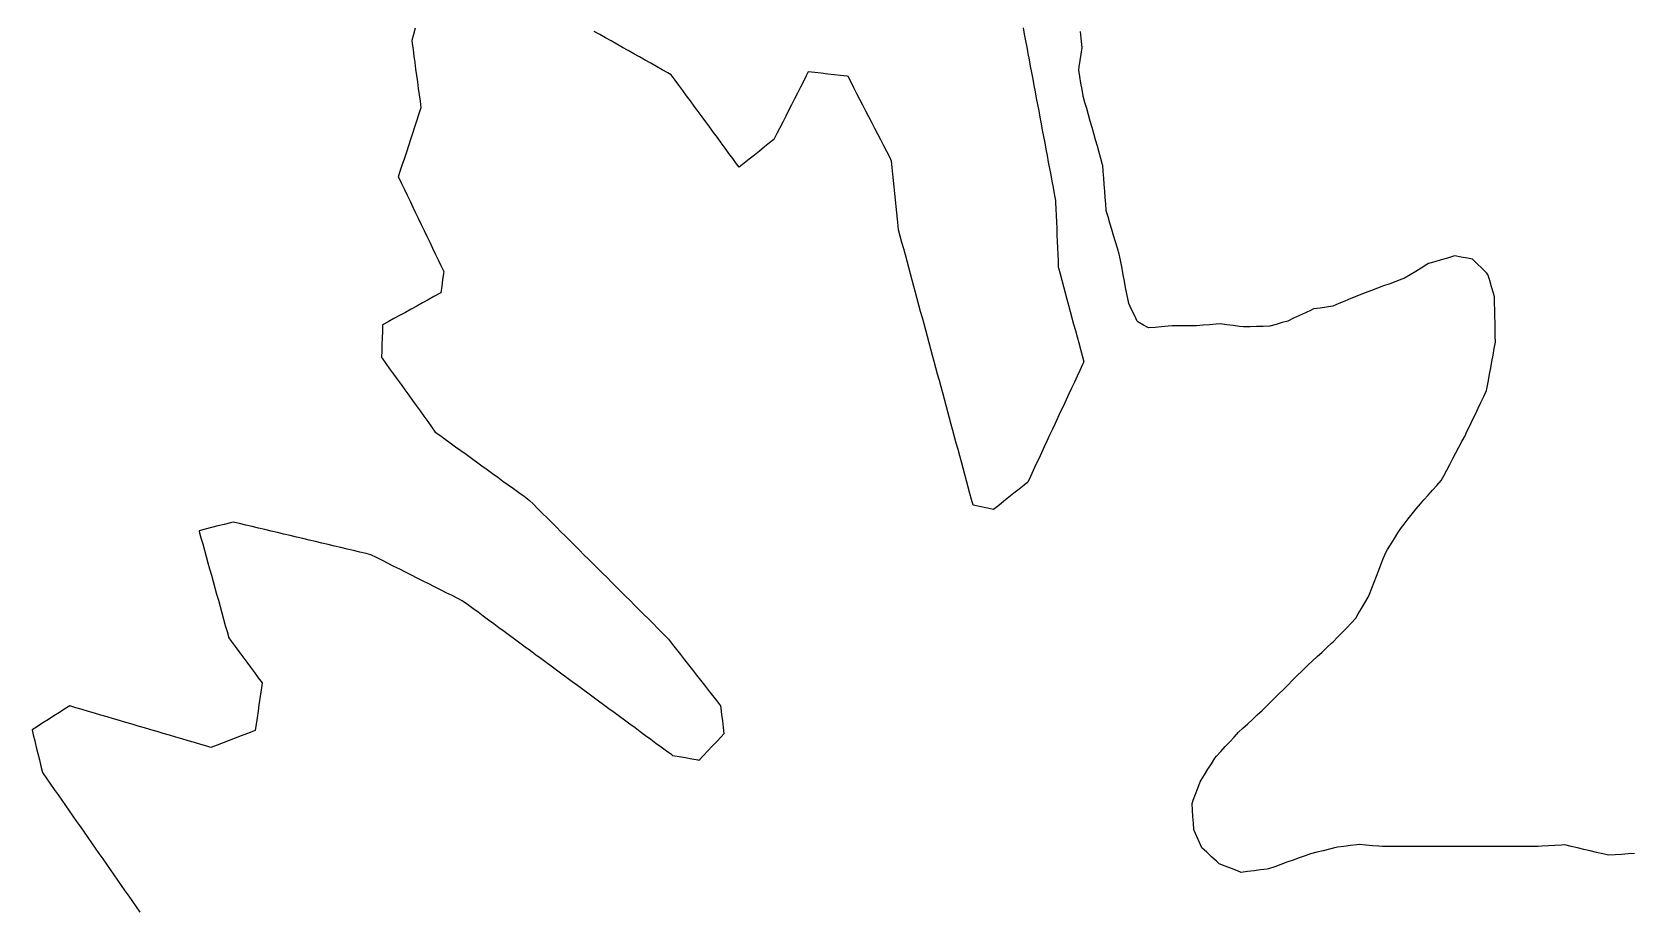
# Model space of a CAD drawing. Header units: millimetres. Extents: x 0 to 2762, y 6 to 2482.
# Drawn here: x 593.6 to 839.8, y 1838.9 to 1973.7 of the extents above; entities that cross this region are included whole.
import ezdxf

# ---------------------------------------------------------------- set-up
doc = ezdxf.new("R2010")
doc.units = ezdxf.units.MM
for name, color, linetype in [('ALL_HOLES', 1, 'Continuous'), ('ALL_ISLANDS', 7, 'Continuous'), ('OUTLINE_ISLAND_01', 7, 'Continuous'), ('OUTLINE_ISLAND_01_HOLE_143', 1, 'Continuous')]:
    doc.layers.add(name, color=color, linetype=linetype)

msp = doc.modelspace()

# ---------------------------------------------------------------- linework, layer by layer
at = {"layer": 'ALL_HOLES'}
msp.add_lwpolyline([(840.0705, 1847.2434), (839.0725, 1847.1793), (838.0746, 1847.1153), (837.0766, 1847.0512), (836.0787, 1846.9872), (835.2024, 1847.1921), (834.2287, 1847.4198), (833.255, 1847.6476), (832.2812, 1847.8753), (831.3075, 1848.103), (830.3338, 1848.3308), (829.3601, 1848.5585), (828.8087, 1848.5259), (827.8104, 1848.467), (826.8121, 1848.4081), (825.8139, 1848.3492), (825.2317, 1848.3486), (824.2317, 1848.3476), (823.2317, 1848.3467), (822.2317, 1848.3457), (821.2317, 1848.3447), (820.2317, 1848.3437), (819.2317, 1848.3427), (818.2317, 1848.3418), (817.2317, 1848.3408), (816.2317, 1848.3398), (815.2317, 1848.3388), (814.2317, 1848.3378), (813.2317, 1848.3369), (812.2317, 1848.3359), (811.2317, 1848.3349), (810.2317, 1848.3339), (809.2317, 1848.3329), (808.2317, 1848.332), (807.2317, 1848.331), (806.2317, 1848.33), (805.2317, 1848.329), (804.2317, 1848.328), (803.2317, 1848.3271), (802.2317, 1848.3261), (801.2317, 1848.3251), (800.7595, 1848.3642), (799.7629, 1848.4466), (798.7663, 1848.5291), (797.7697, 1848.6115), (797.3657, 1848.5669), (796.3718, 1848.4571), (795.3778, 1848.3473), (794.3839, 1848.2375), (794.1295, 1848.1726), (793.1607, 1847.9249), (792.1918, 1847.6773), (791.223, 1847.4297), (790.2541, 1847.1821), (789.4389, 1846.8925), (788.4966, 1846.5577), (787.5543, 1846.2229), (786.612, 1845.8881), (785.6697, 1845.5533), (784.7274, 1845.2185), (783.7851, 1844.8837), (783.5473, 1844.8531), (782.5555, 1844.7252), (781.5638, 1844.5973), (780.572, 1844.4694), (779.5802, 1844.3415), (779.0009, 1844.5686), (778.0698, 1844.9335), (777.1388, 1845.2984), (776.2078, 1845.6633), (775.7574, 1846.0772), (775.0211, 1846.7538), (774.2848, 1847.4304), (773.5484, 1848.1071), (773.1616, 1848.9493), (772.7443, 1849.8581), (772.3269, 1850.7668), (772.3139, 1850.942), (772.2395, 1851.9392), (772.1651, 1852.9364), (772.0907, 1853.9336), (772.0163, 1854.9309), (772.2082, 1855.4468), (772.5567, 1856.3841), (772.9052, 1857.3214), (773.2537, 1858.2587), (773.4166, 1858.5211), (773.9441, 1859.3706), (774.4716, 1860.2202), (774.9991, 1861.0697), (775.5266, 1861.9193), (775.792, 1862.2108), (776.4651, 1862.9504), (777.1382, 1863.6899), (777.8113, 1864.4294), (778.4844, 1865.169), (779.1576, 1865.9085), (779.8427, 1866.5356), (780.5803, 1867.2108), (781.318, 1867.886), (782.0556, 1868.5612), (782.7933, 1869.2364), (783.237, 1869.6787), (783.9453, 1870.3847), (784.6535, 1871.0907), (785.3617, 1871.7966), (786.0699, 1872.5026), (786.7782, 1873.2086), (787.4864, 1873.9146), (788.1946, 1874.6206), (788.9029, 1875.3266), (789.6111, 1876.0325), (789.8143, 1876.2201), (790.5492, 1876.8983), (791.2841, 1877.5765), (792.019, 1878.2546), (792.7539, 1878.9328), (793.4888, 1879.611), (793.713, 1879.8428), (794.4084, 1880.5614), (795.1037, 1881.2801), (795.799, 1881.9988), (796.4944, 1882.7175), (797.1897, 1883.4362), (797.5829, 1884.1041), (798.0903, 1884.9658), (798.5977, 1885.8275), (799.105, 1886.6893), (799.2858, 1887.1491), (799.6516, 1888.0798), (800.0174, 1889.0105), (800.3832, 1889.9412), (800.749, 1890.8719), (801.1148, 1891.8026), (801.4806, 1892.7333), (801.8464, 1893.6639), (802.0845, 1894.0407), (802.6186, 1894.8862), (803.1527, 1895.7316), (803.6868, 1896.577), (804.2209, 1897.4224), (804.6339, 1897.9412), (805.2568, 1898.7235), (805.8797, 1899.5058), (806.5026, 1900.2881), (807.1255, 1901.0704), (807.654, 1901.6577), (808.323, 1902.401), (808.9919, 1903.1444), (809.6608, 1903.8877), (810.3298, 1904.631), (810.716, 1905.3587), (811.1847, 1906.2421), (811.6535, 1907.1254), (812.1222, 1908.0087), (812.591, 1908.892), (813.0597, 1909.7754), (813.5285, 1910.6587), (813.9972, 1911.542), (814.2946, 1912.1638), (814.726, 1913.066), (815.1574, 1913.9681), (815.5889, 1914.8702), (816.0203, 1915.7724), (816.4517, 1916.6745), (816.8832, 1917.5767), (817.3146, 1918.4788), (817.4163, 1919.0345), (817.5964, 1920.0182), (817.7765, 1921.0018), (817.9566, 1921.9855), (818.1367, 1922.9691), (818.3168, 1923.9528), (818.4969, 1924.9364), (818.677, 1925.9201), (818.6546, 1926.9139), (818.632, 1927.9137), (818.6095, 1928.9134), (818.5869, 1929.9132), (818.5644, 1930.9129), (818.5418, 1931.9127), (818.5192, 1932.9124), (818.3538, 1933.4848), (818.0761, 1934.4455), (817.7985, 1935.4061), (817.5208, 1936.3668), (817.2864, 1936.597), (816.573, 1937.2978), (815.8595, 1937.9985), (815.1461, 1938.6992), (814.3883, 1938.8421), (813.4056, 1939.0273), (812.4229, 1939.2126), (812.2441, 1939.1604), (811.2841, 1938.8802), (810.3242, 1938.6001), (809.3642, 1938.3199), (808.4043, 1938.0397), (808.1232, 1937.8686), (807.2691, 1937.3486), (806.4149, 1936.8286), (805.5607, 1936.3086), (804.7066, 1935.7886), (804.2893, 1935.633), (803.3524, 1935.2835), (802.4154, 1934.9341), (801.4785, 1934.5846), (800.5415, 1934.2351), (799.6046, 1933.8857), (798.6676, 1933.5362), (797.7307, 1933.1867), (797.3526, 1933.0275), (796.4309, 1932.6395), (795.5093, 1932.2514), (794.5877, 1931.8633), (793.666, 1931.4752), (792.6926, 1931.335), (791.7028, 1931.1925), (790.7131, 1931.0499), (790.3471, 1930.8781), (789.4418, 1930.4531), (788.5366, 1930.0282), (787.6314, 1929.6033), (786.7262, 1929.1783), (785.9042, 1928.9381), (784.9443, 1928.6576), (783.9845, 1928.3772), (783.9385, 1928.3761), (782.9388, 1928.3537), (781.939, 1928.3313), (780.9393, 1928.3088), (779.9395, 1928.2864), (779.3424, 1928.3617), (778.3502, 1928.4868), (777.3581, 1928.6119), (776.3659, 1928.7371), (775.7224, 1928.6887), (774.7252, 1928.6137), (773.728, 1928.5387), (772.7308, 1928.4638), (771.9756, 1928.4604), (770.9756, 1928.4559), (769.9756, 1928.4515), (768.9756, 1928.447), (768.3304, 1928.3883), (767.3345, 1928.2978), (766.3386, 1928.2073), (765.3427, 1928.1167), (764.5356, 1928.5606), (763.6594, 1929.0426), (763.5948, 1929.1754), (763.1579, 1930.0749), (762.7209, 1930.9744), (762.284, 1931.8739), (762.1873, 1932.3814), (762.0001, 1933.3637), (761.8129, 1934.346), (761.6258, 1935.3284), (761.4386, 1936.3107), (761.2515, 1937.293), (761.0643, 1938.2754), (760.8771, 1939.2577), (760.8177, 1939.4575), (760.5323, 1940.4159), (760.247, 1941.3743), (759.9617, 1942.3328), (759.6763, 1943.2912), (759.391, 1944.2496), (759.1057, 1945.2081), (758.8203, 1946.1665), (758.8175, 1946.2028), (758.7412, 1947.1999), (758.6649, 1948.197), (758.5885, 1949.194), (758.5122, 1950.1911), (758.4358, 1951.1882), (758.3595, 1952.1853), (758.2831, 1953.1824), (758.2736, 1953.216), (758.0015, 1954.1783), (757.7293, 1955.1405), (757.4572, 1956.1028), (757.185, 1957.065), (756.9128, 1958.0273), (756.6407, 1958.9895), (756.3685, 1959.9518), (756.0964, 1960.9141), (755.8242, 1961.8763), (755.5521, 1962.8386), (755.2799, 1963.8008), (755.2735, 1963.8382), (755.104, 1964.8237), (754.9345, 1965.8093), (754.7651, 1966.7948), (754.5956, 1967.7803), (754.6714, 1968.2942), (754.8174, 1969.2835), (754.9634, 1970.2728), (755.1094, 1971.2621), (755.0595, 1971.7346), (754.9545, 1972.7291), (754.8495, 1973.7235)], dxfattribs=at)
at = {"layer": 'ALL_ISLANDS'}
for points in [[(652.5426, 1974.2742), (652.2877, 1973.3072), (652.0328, 1972.3402), (652.0903, 1971.9222), (652.2266, 1970.9315), (652.3628, 1969.9409), (652.4991, 1968.9502), (652.6353, 1967.9595), (652.7716, 1966.9688), (652.9079, 1965.9782), (653.0441, 1964.9875), (653.1804, 1963.9968), (653.3166, 1963.0061), (653.4529, 1962.0155), (653.3978, 1961.8481), (653.0852, 1960.8982), (652.7726, 1959.9483), (652.46, 1958.9985), (652.1474, 1958.0486), (651.8348, 1957.0987), (651.5222, 1956.1488), (651.2096, 1955.1989), (650.897, 1954.249), (650.5844, 1953.2991), (650.2718, 1952.3493), (649.9592, 1951.3994), (650.0356, 1951.2401), (650.4679, 1950.3384), (650.9003, 1949.4367), (651.3326, 1948.535), (651.765, 1947.6333), (652.1973, 1946.7316), (652.6297, 1945.8299), (653.062, 1944.9282), (653.4944, 1944.0265), (653.9267, 1943.1248), (654.3591, 1942.2231), (654.7914, 1941.3214), (655.2238, 1940.4197), (655.6561, 1939.518), (656.0885, 1938.6163), (656.5208, 1937.7145), (656.9532, 1936.8128), (656.915, 1936.526), (656.783, 1935.5348), (656.651, 1934.5435), (656.5191, 1933.5523), (656.2969, 1933.4294), (655.4219, 1932.9454), (654.5468, 1932.4614), (653.6717, 1931.9775), (652.7966, 1931.4935), (651.9216, 1931.0095), (651.0465, 1930.5255), (650.1714, 1930.0415), (649.2963, 1929.5575), (648.4213, 1929.0735), (647.5462, 1928.5895), (647.5459, 1928.5812), (647.5125, 1927.5818), (647.479, 1926.5823), (647.4456, 1925.5829), (647.4122, 1924.5835), (647.3787, 1923.584), (647.4665, 1923.4624), (648.0517, 1922.6514), (648.6368, 1921.8405), (649.222, 1921.0296), (649.8071, 1920.2187), (650.3923, 1919.4077), (650.9774, 1918.5968), (651.5626, 1917.7859), (652.1477, 1916.975), (652.7329, 1916.164), (653.318, 1915.3531), (653.9032, 1914.5422), (654.4883, 1913.7313), (655.0735, 1912.9204), (655.6586, 1912.1094), (656.3436, 1911.6128), (657.1532, 1911.0258), (657.9627, 1910.4388), (658.7723, 1909.8518), (659.5819, 1909.2648), (660.3915, 1908.6778), (661.2011, 1908.0908), (662.0107, 1907.5038), (662.8203, 1906.9168), (663.6299, 1906.3298), (664.4395, 1905.7428), (665.249, 1905.1558), (666.0586, 1904.5688), (666.8682, 1903.9818), (667.6778, 1903.3948), (668.4874, 1902.8078), (669.297, 1902.2208), (670.1066, 1901.6338), (670.7376, 1901.0035), (671.4451, 1900.2968), (672.1526, 1899.59), (672.8601, 1898.8833), (673.5676, 1898.1766), (674.2751, 1897.4699), (674.9826, 1896.7632), (675.6902, 1896.0565), (676.3977, 1895.3498), (677.1052, 1894.643), (677.8127, 1893.9363), (678.5202, 1893.2296), (679.2277, 1892.5229), (679.9352, 1891.8162), (680.6427, 1891.1095), (681.3502, 1890.4028), (682.0577, 1889.6961), (682.7652, 1888.9893), (683.4727, 1888.2826), (684.1802, 1887.5759), (684.8877, 1886.8692), (685.5952, 1886.1625), (686.3027, 1885.4558), (687.0102, 1884.7491), (687.7177, 1884.0424), (688.4252, 1883.3356), (689.1327, 1882.6289), (689.8402, 1881.9222), (690.5477, 1881.2155), (691.2552, 1880.5088), (691.49, 1880.2103), (692.1083, 1879.4243), (692.7266, 1878.6384), (693.3448, 1877.8524), (693.9631, 1877.0665), (694.5814, 1876.2805), (695.1997, 1875.4945), (695.818, 1874.7086), (696.4362, 1873.9226), (697.0545, 1873.1367), (697.6728, 1872.3507), (698.2911, 1871.5648), (698.9094, 1870.7788), (699.5277, 1869.9929), (699.5704, 1869.6371), (699.6896, 1868.6442), (699.8088, 1867.6513), (699.928, 1866.6585), (700.0472, 1865.6656), (699.6203, 1865.2146), (698.9329, 1864.4884), (698.2455, 1863.7621), (697.558, 1863.0359), (696.8706, 1862.3096), (696.1832, 1861.5834), (696.0951, 1861.5989), (695.1102, 1861.7725), (694.1254, 1861.9461), (693.1406, 1862.1197), (692.1558, 1862.2933), (692.0029, 1862.406), (691.198, 1862.9994), (690.3931, 1863.5928), (689.5882, 1864.1862), (688.7833, 1864.7796), (687.9784, 1865.373), (687.1734, 1865.9664), (686.3685, 1866.5598), (685.5636, 1867.1532), (684.7587, 1867.7466), (683.9538, 1868.34), (683.1489, 1868.9334), (682.344, 1869.5268), (681.5391, 1870.1202), (680.7342, 1870.7136), (679.9293, 1871.307), (679.1244, 1871.9004), (678.3195, 1872.4938), (677.5145, 1873.0872), (676.7096, 1873.6806), (675.9047, 1874.274), (675.0998, 1874.8674), (674.2949, 1875.4608), (673.49, 1876.0542), (672.6851, 1876.6476), (671.8802, 1877.241), (671.0753, 1877.8344), (670.2704, 1878.4278), (669.4655, 1879.0212), (668.6605, 1879.6146), (667.8556, 1880.208), (667.0507, 1880.8014), (666.2458, 1881.3948), (665.4409, 1881.9882), (664.636, 1882.5816), (663.8311, 1883.175), (663.0262, 1883.7684), (662.2213, 1884.3618), (661.4164, 1884.9552), (660.6115, 1885.5486), (659.8065, 1886.142), (659.1292, 1886.4828), (658.2359, 1886.9323), (657.3427, 1887.3818), (656.4494, 1887.8313), (655.5561, 1888.2809), (654.6628, 1888.7304), (653.7696, 1889.1799), (652.8763, 1889.6294), (651.983, 1890.0789), (651.0898, 1890.5284), (650.1965, 1890.9779), (649.3032, 1891.4275), (648.4099, 1891.877), (647.5167, 1892.3265), (646.6234, 1892.776), (645.7301, 1893.2255), (645.0049, 1893.3975), (644.0319, 1893.6283), (643.0589, 1893.8591), (642.0859, 1894.0899), (641.1129, 1894.3207), (640.1399, 1894.5515), (639.1669, 1894.7823), (638.1939, 1895.013), (637.2209, 1895.2438), (636.2479, 1895.4746), (635.2749, 1895.7054), (634.3019, 1895.9362), (633.3289, 1896.167), (632.3559, 1896.3978), (631.3829, 1896.6286), (630.4098, 1896.8593), (629.4368, 1897.0901), (628.4638, 1897.3209), (627.4908, 1897.5517), (626.5178, 1897.7825), (625.5448, 1898.0133), (624.5718, 1898.2441), (624.1694, 1898.1424), (623.1999, 1897.8973), (622.2304, 1897.6523), (621.2608, 1897.4073), (620.2913, 1897.1623), (619.3218, 1896.9172), (619.3515, 1896.8105), (619.6192, 1895.847), (619.8869, 1894.8835), (620.1546, 1893.92), (620.4223, 1892.9565), (620.69, 1891.993), (620.9577, 1891.0295), (621.2254, 1890.066), (621.4932, 1889.1025), (621.7609, 1888.139), (622.0286, 1887.1755), (622.2963, 1886.212), (622.564, 1885.2485), (622.8317, 1884.285), (623.0994, 1883.3215), (623.3671, 1882.358), (623.6348, 1881.3945), (623.9025, 1880.431), (624.2743, 1879.9275), (624.8683, 1879.123), (625.4623, 1878.3185), (626.0563, 1877.5141), (626.6503, 1876.7096), (627.2443, 1875.9052), (627.8383, 1875.1007), (628.4323, 1874.2962), (629.0263, 1873.4918), (628.9679, 1873.0875), (628.825, 1872.0977), (628.682, 1871.108), (628.5391, 1870.1183), (628.3962, 1869.1286), (628.2532, 1868.1388), (628.1103, 1867.1491), (627.9673, 1866.1594), (627.6956, 1866.0562), (626.7608, 1865.7011), (625.8259, 1865.3461), (624.8911, 1864.991), (623.9562, 1864.636), (623.0214, 1864.281), (622.0865, 1863.9259), (621.1516, 1863.5709), (620.5416, 1863.7503), (619.5822, 1864.0323), (618.6228, 1864.3144), (617.6634, 1864.5965), (616.704, 1864.8786), (615.7446, 1865.1607), (614.7852, 1865.4427), (613.8258, 1865.7248), (612.8664, 1866.0069), (611.9071, 1866.289), (610.9477, 1866.5711), (609.9883, 1866.8531), (609.0289, 1867.1352), (608.0695, 1867.4173), (607.1101, 1867.6994), (606.1507, 1867.9815), (605.1913, 1868.2635), (604.2319, 1868.5456), (603.2725, 1868.8277), (602.3131, 1869.1098), (601.3538, 1869.3919), (600.3944, 1869.6739), (599.435, 1869.956), (598.7004, 1869.4877), (597.8572, 1868.9501), (597.014, 1868.4126), (596.1708, 1867.875), (595.3276, 1867.3374), (594.4844, 1866.7998), (593.6412, 1866.2622), (593.8207, 1865.5315), (594.0592, 1864.5604), (594.2978, 1863.5892), (594.5363, 1862.6181), (594.7749, 1861.647), (595.0134, 1860.6758), (595.252, 1859.7047), (595.3539, 1859.5586), (595.9258, 1858.7383), (596.4978, 1857.918), (597.0697, 1857.0977), (597.6417, 1856.2775), (598.2136, 1855.4572), (598.7856, 1854.6369), (599.3575, 1853.8166), (599.9295, 1852.9963), (600.5014, 1852.176), (601.0734, 1851.3557), (601.6453, 1850.5354), (602.2173, 1849.7151), (602.7892, 1848.8949), (603.3612, 1848.0746), (603.9331, 1847.2543), (604.505, 1846.434), (605.077, 1845.6137), (605.6489, 1844.7934), (606.2209, 1843.9731), (606.7928, 1843.1528), (607.3648, 1842.3325), (607.9367, 1841.5122), (608.5087, 1840.692), (609.0806, 1839.8717), (609.6526, 1839.0514), (610.2245, 1838.2311)], [(746.0396, 1974.296), (746.2244, 1973.3132), (746.4091, 1972.3304), (746.5939, 1971.3476), (746.7787, 1970.3649), (746.9635, 1969.3821), (747.1483, 1968.3993), (747.333, 1967.4165), (747.5178, 1966.4337), (747.7026, 1965.451), (747.8874, 1964.4682), (748.0722, 1963.4854), (748.2569, 1962.5026), (748.4417, 1961.5198), (748.6265, 1960.5371), (748.8113, 1959.5543), (748.9961, 1958.5715), (749.1808, 1957.5887), (749.3656, 1956.6059), (749.5504, 1955.6232), (749.7352, 1954.6404), (749.92, 1953.6576), (750.1047, 1952.6748), (750.2895, 1951.692), (750.4743, 1950.7093), (750.6591, 1949.7265), (750.8439, 1948.7437), (751.0286, 1947.7609), (751.0417, 1947.4439), (751.0827, 1946.4447), (751.1237, 1945.4456), (751.1647, 1944.4464), (751.2058, 1943.4472), (751.2468, 1942.4481), (751.2878, 1941.4489), (751.3288, 1940.4498), (751.3699, 1939.4506), (751.4109, 1938.4515), (751.4519, 1937.4523), (751.4662, 1937.3994), (751.7272, 1936.4341), (751.9882, 1935.4687), (752.2492, 1934.5034), (752.5102, 1933.5381), (752.7712, 1932.5727), (753.0322, 1931.6074), (753.2932, 1930.642), (753.5542, 1929.6767), (753.8152, 1928.7114), (754.0762, 1927.746), (754.3372, 1926.7807), (754.5981, 1925.8153), (754.8591, 1924.85), (755.1201, 1923.8846), (755.3811, 1922.9193), (755.1868, 1922.5018), (754.765, 1921.5951), (754.3431, 1920.6885), (753.9212, 1919.7818), (753.4993, 1918.8752), (753.0775, 1917.9685), (752.6556, 1917.0619), (752.2337, 1916.1552), (751.8118, 1915.2485), (751.39, 1914.3419), (750.9681, 1913.4352), (750.5462, 1912.5286), (750.1243, 1911.6219), (749.7025, 1910.7153), (749.2806, 1909.8086), (748.8587, 1908.902), (748.4368, 1907.9953), (748.015, 1907.0887), (747.5931, 1906.182), (747.1712, 1905.2753), (746.7493, 1904.3687), (746.2073, 1903.9376), (745.4247, 1903.315), (744.6421, 1902.6925), (743.8595, 1902.07), (743.0769, 1901.4475), (742.2943, 1900.825), (741.5117, 1900.2025), (741.287, 1900.25), (740.3087, 1900.457), (739.3303, 1900.6639), (738.352, 1900.8709), (738.1257, 1901.7072), (737.8645, 1902.6724), (737.6033, 1903.6377), (737.3421, 1904.603), (737.0809, 1905.5683), (736.8197, 1906.5336), (736.5584, 1907.4988), (736.2972, 1908.4641), (736.036, 1909.4294), (735.7748, 1910.3947), (735.5136, 1911.36), (735.2524, 1912.3253), (734.9912, 1913.2905), (734.73, 1914.2558), (734.4688, 1915.2211), (734.2076, 1916.1864), (733.9463, 1917.1517), (733.6851, 1918.1169), (733.4239, 1919.0822), (733.1627, 1920.0475), (732.9015, 1921.0128), (732.6403, 1921.9781), (732.3791, 1922.9434), (732.1179, 1923.9086), (731.8567, 1924.8739), (731.5954, 1925.8392), (731.3342, 1926.8045), (731.073, 1927.7698), (730.8118, 1928.735), (730.5506, 1929.7003), (730.2894, 1930.6656), (730.0282, 1931.6309), (729.767, 1932.5962), (729.5058, 1933.5615), (729.2446, 1934.5267), (728.9833, 1935.492), (728.7221, 1936.4573), (728.4609, 1937.4226), (728.1997, 1938.3879), (727.9385, 1939.3531), (727.6773, 1940.3184), (727.4161, 1941.2837), (727.1549, 1942.249), (726.8937, 1943.2143), (726.8295, 1943.8502), (726.7292, 1944.8451), (726.6289, 1945.8401), (726.5286, 1946.835), (726.4283, 1947.83), (726.3279, 1948.8249), (726.2276, 1949.8199), (726.1273, 1950.8149), (726.027, 1951.8098), (725.9266, 1952.8048), (725.8263, 1953.7997), (725.5275, 1954.3807), (725.07, 1955.27), (724.6126, 1956.1593), (724.1552, 1957.0485), (723.6978, 1957.9378), (723.2404, 1958.827), (722.7829, 1959.7163), (722.3255, 1960.6055), (721.8681, 1961.4948), (721.4107, 1962.384), (720.9533, 1963.2733), (720.4959, 1964.1625), (720.0384, 1965.0518), (719.581, 1965.941), (719.1236, 1966.8303), (718.9701, 1966.8482), (717.9769, 1966.9643), (716.9836, 1967.0804), (715.9904, 1967.1964), (714.9971, 1967.3125), (714.0039, 1967.4286), (713.0106, 1967.5446), (712.7038, 1966.9409), (712.2507, 1966.0495), (711.7976, 1965.158), (711.3444, 1964.2666), (710.8913, 1963.3751), (710.4382, 1962.4837), (709.9851, 1961.5922), (709.532, 1960.7008), (709.0789, 1959.8093), (708.6258, 1958.9179), (708.1726, 1958.0264), (707.7195, 1957.135), (707.0575, 1956.6038), (706.2775, 1955.978), (705.4975, 1955.3523), (704.7175, 1954.7265), (703.9375, 1954.1007), (703.1575, 1953.4749), (702.3775, 1952.8491), (701.9904, 1953.3769), (701.399, 1954.1832), (700.8075, 1954.9895), (700.216, 1955.7959), (699.6246, 1956.6022), (699.0331, 1957.4085), (698.4417, 1958.2149), (697.8502, 1959.0212), (697.2588, 1959.8276), (696.6673, 1960.6339), (696.0758, 1961.4402), (695.4844, 1962.2466), (694.8929, 1963.0529), (694.3015, 1963.8592), (693.71, 1964.6656), (693.1186, 1965.4719), (692.5271, 1966.2782), (691.9357, 1967.0846), (691.4206, 1967.3751), (690.5495, 1967.8663), (689.6785, 1968.3575), (688.8075, 1968.8487), (687.9364, 1969.34), (687.0654, 1969.8312), (686.1944, 1970.3224), (685.3233, 1970.8136), (684.4523, 1971.3048), (683.5813, 1971.7961), (682.7102, 1972.2873), (681.8392, 1972.7785), (680.9681, 1973.2697), (680.0971, 1973.7609)]]:
    msp.add_lwpolyline(points, dxfattribs=at)
at = {"layer": 'OUTLINE_ISLAND_01'}
for points in [[(652.5426, 1974.2742), (652.2877, 1973.3072), (652.0328, 1972.3402), (652.0903, 1971.9222), (652.2266, 1970.9315), (652.3628, 1969.9409), (652.4991, 1968.9502), (652.6353, 1967.9595), (652.7716, 1966.9688), (652.9079, 1965.9782), (653.0441, 1964.9875), (653.1804, 1963.9968), (653.3166, 1963.0061), (653.4529, 1962.0155), (653.3978, 1961.8481), (653.0852, 1960.8982), (652.7726, 1959.9483), (652.46, 1958.9985), (652.1474, 1958.0486), (651.8348, 1957.0987), (651.5222, 1956.1488), (651.2096, 1955.1989), (650.897, 1954.249), (650.5844, 1953.2991), (650.2718, 1952.3493), (649.9592, 1951.3994), (650.0356, 1951.2401), (650.4679, 1950.3384), (650.9003, 1949.4367), (651.3326, 1948.535), (651.765, 1947.6333), (652.1973, 1946.7316), (652.6297, 1945.8299), (653.062, 1944.9282), (653.4944, 1944.0265), (653.9267, 1943.1248), (654.3591, 1942.2231), (654.7914, 1941.3214), (655.2238, 1940.4197), (655.6561, 1939.518), (656.0885, 1938.6163), (656.5208, 1937.7145), (656.9532, 1936.8128), (656.915, 1936.526), (656.783, 1935.5348), (656.651, 1934.5435), (656.5191, 1933.5523), (656.2969, 1933.4294), (655.4219, 1932.9454), (654.5468, 1932.4614), (653.6717, 1931.9775), (652.7966, 1931.4935), (651.9216, 1931.0095), (651.0465, 1930.5255), (650.1714, 1930.0415), (649.2963, 1929.5575), (648.4213, 1929.0735), (647.5462, 1928.5895), (647.5459, 1928.5812), (647.5125, 1927.5818), (647.479, 1926.5823), (647.4456, 1925.5829), (647.4122, 1924.5835), (647.3787, 1923.584), (647.4665, 1923.4624), (648.0517, 1922.6514), (648.6368, 1921.8405), (649.222, 1921.0296), (649.8071, 1920.2187), (650.3923, 1919.4077), (650.9774, 1918.5968), (651.5626, 1917.7859), (652.1477, 1916.975), (652.7329, 1916.164), (653.318, 1915.3531), (653.9032, 1914.5422), (654.4883, 1913.7313), (655.0735, 1912.9204), (655.6586, 1912.1094), (656.3436, 1911.6128), (657.1532, 1911.0258), (657.9627, 1910.4388), (658.7723, 1909.8518), (659.5819, 1909.2648), (660.3915, 1908.6778), (661.2011, 1908.0908), (662.0107, 1907.5038), (662.8203, 1906.9168), (663.6299, 1906.3298), (664.4395, 1905.7428), (665.249, 1905.1558), (666.0586, 1904.5688), (666.8682, 1903.9818), (667.6778, 1903.3948), (668.4874, 1902.8078), (669.297, 1902.2208), (670.1066, 1901.6338), (670.7376, 1901.0035), (671.4451, 1900.2968), (672.1526, 1899.59), (672.8601, 1898.8833), (673.5676, 1898.1766), (674.2751, 1897.4699), (674.9826, 1896.7632), (675.6902, 1896.0565), (676.3977, 1895.3498), (677.1052, 1894.643), (677.8127, 1893.9363), (678.5202, 1893.2296), (679.2277, 1892.5229), (679.9352, 1891.8162), (680.6427, 1891.1095), (681.3502, 1890.4028), (682.0577, 1889.6961), (682.7652, 1888.9893), (683.4727, 1888.2826), (684.1802, 1887.5759), (684.8877, 1886.8692), (685.5952, 1886.1625), (686.3027, 1885.4558), (687.0102, 1884.7491), (687.7177, 1884.0424), (688.4252, 1883.3356), (689.1327, 1882.6289), (689.8402, 1881.9222), (690.5477, 1881.2155), (691.2552, 1880.5088), (691.49, 1880.2103), (692.1083, 1879.4243), (692.7266, 1878.6384), (693.3448, 1877.8524), (693.9631, 1877.0665), (694.5814, 1876.2805), (695.1997, 1875.4945), (695.818, 1874.7086), (696.4362, 1873.9226), (697.0545, 1873.1367), (697.6728, 1872.3507), (698.2911, 1871.5648), (698.9094, 1870.7788), (699.5277, 1869.9929), (699.5704, 1869.6371), (699.6896, 1868.6442), (699.8088, 1867.6513), (699.928, 1866.6585), (700.0472, 1865.6656), (699.6203, 1865.2146), (698.9329, 1864.4884), (698.2455, 1863.7621), (697.558, 1863.0359), (696.8706, 1862.3096), (696.1832, 1861.5834), (696.0951, 1861.5989), (695.1102, 1861.7725), (694.1254, 1861.9461), (693.1406, 1862.1197), (692.1558, 1862.2933), (692.0029, 1862.406), (691.198, 1862.9994), (690.3931, 1863.5928), (689.5882, 1864.1862), (688.7833, 1864.7796), (687.9784, 1865.373), (687.1734, 1865.9664), (686.3685, 1866.5598), (685.5636, 1867.1532), (684.7587, 1867.7466), (683.9538, 1868.34), (683.1489, 1868.9334), (682.344, 1869.5268), (681.5391, 1870.1202), (680.7342, 1870.7136), (679.9293, 1871.307), (679.1244, 1871.9004), (678.3195, 1872.4938), (677.5145, 1873.0872), (676.7096, 1873.6806), (675.9047, 1874.274), (675.0998, 1874.8674), (674.2949, 1875.4608), (673.49, 1876.0542), (672.6851, 1876.6476), (671.8802, 1877.241), (671.0753, 1877.8344), (670.2704, 1878.4278), (669.4655, 1879.0212), (668.6605, 1879.6146), (667.8556, 1880.208), (667.0507, 1880.8014), (666.2458, 1881.3948), (665.4409, 1881.9882), (664.636, 1882.5816), (663.8311, 1883.175), (663.0262, 1883.7684), (662.2213, 1884.3618), (661.4164, 1884.9552), (660.6115, 1885.5486), (659.8065, 1886.142), (659.1292, 1886.4828), (658.2359, 1886.9323), (657.3427, 1887.3818), (656.4494, 1887.8313), (655.5561, 1888.2809), (654.6628, 1888.7304), (653.7696, 1889.1799), (652.8763, 1889.6294), (651.983, 1890.0789), (651.0898, 1890.5284), (650.1965, 1890.9779), (649.3032, 1891.4275), (648.4099, 1891.877), (647.5167, 1892.3265), (646.6234, 1892.776), (645.7301, 1893.2255), (645.0049, 1893.3975), (644.0319, 1893.6283), (643.0589, 1893.8591), (642.0859, 1894.0899), (641.1129, 1894.3207), (640.1399, 1894.5515), (639.1669, 1894.7823), (638.1939, 1895.013), (637.2209, 1895.2438), (636.2479, 1895.4746), (635.2749, 1895.7054), (634.3019, 1895.9362), (633.3289, 1896.167), (632.3559, 1896.3978), (631.3829, 1896.6286), (630.4098, 1896.8593), (629.4368, 1897.0901), (628.4638, 1897.3209), (627.4908, 1897.5517), (626.5178, 1897.7825), (625.5448, 1898.0133), (624.5718, 1898.2441), (624.1694, 1898.1424), (623.1999, 1897.8973), (622.2304, 1897.6523), (621.2608, 1897.4073), (620.2913, 1897.1623), (619.3218, 1896.9172), (619.3515, 1896.8105), (619.6192, 1895.847), (619.8869, 1894.8835), (620.1546, 1893.92), (620.4223, 1892.9565), (620.69, 1891.993), (620.9577, 1891.0295), (621.2254, 1890.066), (621.4932, 1889.1025), (621.7609, 1888.139), (622.0286, 1887.1755), (622.2963, 1886.212), (622.564, 1885.2485), (622.8317, 1884.285), (623.0994, 1883.3215), (623.3671, 1882.358), (623.6348, 1881.3945), (623.9025, 1880.431), (624.2743, 1879.9275), (624.8683, 1879.123), (625.4623, 1878.3185), (626.0563, 1877.5141), (626.6503, 1876.7096), (627.2443, 1875.9052), (627.8383, 1875.1007), (628.4323, 1874.2962), (629.0263, 1873.4918), (628.9679, 1873.0875), (628.825, 1872.0977), (628.682, 1871.108), (628.5391, 1870.1183), (628.3962, 1869.1286), (628.2532, 1868.1388), (628.1103, 1867.1491), (627.9673, 1866.1594), (627.6956, 1866.0562), (626.7608, 1865.7011), (625.8259, 1865.3461), (624.8911, 1864.991), (623.9562, 1864.636), (623.0214, 1864.281), (622.0865, 1863.9259), (621.1516, 1863.5709), (620.5416, 1863.7503), (619.5822, 1864.0323), (618.6228, 1864.3144), (617.6634, 1864.5965), (616.704, 1864.8786), (615.7446, 1865.1607), (614.7852, 1865.4427), (613.8258, 1865.7248), (612.8664, 1866.0069), (611.9071, 1866.289), (610.9477, 1866.5711), (609.9883, 1866.8531), (609.0289, 1867.1352), (608.0695, 1867.4173), (607.1101, 1867.6994), (606.1507, 1867.9815), (605.1913, 1868.2635), (604.2319, 1868.5456), (603.2725, 1868.8277), (602.3131, 1869.1098), (601.3538, 1869.3919), (600.3944, 1869.6739), (599.435, 1869.956), (598.7004, 1869.4877), (597.8572, 1868.9501), (597.014, 1868.4126), (596.1708, 1867.875), (595.3276, 1867.3374), (594.4844, 1866.7998), (593.6412, 1866.2622), (593.8207, 1865.5315), (594.0592, 1864.5604), (594.2978, 1863.5892), (594.5363, 1862.6181), (594.7749, 1861.647), (595.0134, 1860.6758), (595.252, 1859.7047), (595.3539, 1859.5586), (595.9258, 1858.7383), (596.4978, 1857.918), (597.0697, 1857.0977), (597.6417, 1856.2775), (598.2136, 1855.4572), (598.7856, 1854.6369), (599.3575, 1853.8166), (599.9295, 1852.9963), (600.5014, 1852.176), (601.0734, 1851.3557), (601.6453, 1850.5354), (602.2173, 1849.7151), (602.7892, 1848.8949), (603.3612, 1848.0746), (603.9331, 1847.2543), (604.505, 1846.434), (605.077, 1845.6137), (605.6489, 1844.7934), (606.2209, 1843.9731), (606.7928, 1843.1528), (607.3648, 1842.3325), (607.9367, 1841.5122), (608.5087, 1840.692), (609.0806, 1839.8717), (609.6526, 1839.0514), (610.2245, 1838.2311)], [(746.0396, 1974.296), (746.2244, 1973.3132), (746.4091, 1972.3304), (746.5939, 1971.3476), (746.7787, 1970.3649), (746.9635, 1969.3821), (747.1483, 1968.3993), (747.333, 1967.4165), (747.5178, 1966.4337), (747.7026, 1965.451), (747.8874, 1964.4682), (748.0722, 1963.4854), (748.2569, 1962.5026), (748.4417, 1961.5198), (748.6265, 1960.5371), (748.8113, 1959.5543), (748.9961, 1958.5715), (749.1808, 1957.5887), (749.3656, 1956.6059), (749.5504, 1955.6232), (749.7352, 1954.6404), (749.92, 1953.6576), (750.1047, 1952.6748), (750.2895, 1951.692), (750.4743, 1950.7093), (750.6591, 1949.7265), (750.8439, 1948.7437), (751.0286, 1947.7609), (751.0417, 1947.4439), (751.0827, 1946.4447), (751.1237, 1945.4456), (751.1647, 1944.4464), (751.2058, 1943.4472), (751.2468, 1942.4481), (751.2878, 1941.4489), (751.3288, 1940.4498), (751.3699, 1939.4506), (751.4109, 1938.4515), (751.4519, 1937.4523), (751.4662, 1937.3994), (751.7272, 1936.4341), (751.9882, 1935.4687), (752.2492, 1934.5034), (752.5102, 1933.5381), (752.7712, 1932.5727), (753.0322, 1931.6074), (753.2932, 1930.642), (753.5542, 1929.6767), (753.8152, 1928.7114), (754.0762, 1927.746), (754.3372, 1926.7807), (754.5981, 1925.8153), (754.8591, 1924.85), (755.1201, 1923.8846), (755.3811, 1922.9193), (755.1868, 1922.5018), (754.765, 1921.5951), (754.3431, 1920.6885), (753.9212, 1919.7818), (753.4993, 1918.8752), (753.0775, 1917.9685), (752.6556, 1917.0619), (752.2337, 1916.1552), (751.8118, 1915.2485), (751.39, 1914.3419), (750.9681, 1913.4352), (750.5462, 1912.5286), (750.1243, 1911.6219), (749.7025, 1910.7153), (749.2806, 1909.8086), (748.8587, 1908.902), (748.4368, 1907.9953), (748.015, 1907.0887), (747.5931, 1906.182), (747.1712, 1905.2753), (746.7493, 1904.3687), (746.2073, 1903.9376), (745.4247, 1903.315), (744.6421, 1902.6925), (743.8595, 1902.07), (743.0769, 1901.4475), (742.2943, 1900.825), (741.5117, 1900.2025), (741.287, 1900.25), (740.3087, 1900.457), (739.3303, 1900.6639), (738.352, 1900.8709), (738.1257, 1901.7072), (737.8645, 1902.6724), (737.6033, 1903.6377), (737.3421, 1904.603), (737.0809, 1905.5683), (736.8197, 1906.5336), (736.5584, 1907.4988), (736.2972, 1908.4641), (736.036, 1909.4294), (735.7748, 1910.3947), (735.5136, 1911.36), (735.2524, 1912.3253), (734.9912, 1913.2905), (734.73, 1914.2558), (734.4688, 1915.2211), (734.2076, 1916.1864), (733.9463, 1917.1517), (733.6851, 1918.1169), (733.4239, 1919.0822), (733.1627, 1920.0475), (732.9015, 1921.0128), (732.6403, 1921.9781), (732.3791, 1922.9434), (732.1179, 1923.9086), (731.8567, 1924.8739), (731.5954, 1925.8392), (731.3342, 1926.8045), (731.073, 1927.7698), (730.8118, 1928.735), (730.5506, 1929.7003), (730.2894, 1930.6656), (730.0282, 1931.6309), (729.767, 1932.5962), (729.5058, 1933.5615), (729.2446, 1934.5267), (728.9833, 1935.492), (728.7221, 1936.4573), (728.4609, 1937.4226), (728.1997, 1938.3879), (727.9385, 1939.3531), (727.6773, 1940.3184), (727.4161, 1941.2837), (727.1549, 1942.249), (726.8937, 1943.2143), (726.8295, 1943.8502), (726.7292, 1944.8451), (726.6289, 1945.8401), (726.5286, 1946.835), (726.4283, 1947.83), (726.3279, 1948.8249), (726.2276, 1949.8199), (726.1273, 1950.8149), (726.027, 1951.8098), (725.9266, 1952.8048), (725.8263, 1953.7997), (725.5275, 1954.3807), (725.07, 1955.27), (724.6126, 1956.1593), (724.1552, 1957.0485), (723.6978, 1957.9378), (723.2404, 1958.827), (722.7829, 1959.7163), (722.3255, 1960.6055), (721.8681, 1961.4948), (721.4107, 1962.384), (720.9533, 1963.2733), (720.4959, 1964.1625), (720.0384, 1965.0518), (719.581, 1965.941), (719.1236, 1966.8303), (718.9701, 1966.8482), (717.9769, 1966.9643), (716.9836, 1967.0804), (715.9904, 1967.1964), (714.9971, 1967.3125), (714.0039, 1967.4286), (713.0106, 1967.5446), (712.7038, 1966.9409), (712.2507, 1966.0495), (711.7976, 1965.158), (711.3444, 1964.2666), (710.8913, 1963.3751), (710.4382, 1962.4837), (709.9851, 1961.5922), (709.532, 1960.7008), (709.0789, 1959.8093), (708.6258, 1958.9179), (708.1726, 1958.0264), (707.7195, 1957.135), (707.0575, 1956.6038), (706.2775, 1955.978), (705.4975, 1955.3523), (704.7175, 1954.7265), (703.9375, 1954.1007), (703.1575, 1953.4749), (702.3775, 1952.8491), (701.9904, 1953.3769), (701.399, 1954.1832), (700.8075, 1954.9895), (700.216, 1955.7959), (699.6246, 1956.6022), (699.0331, 1957.4085), (698.4417, 1958.2149), (697.8502, 1959.0212), (697.2588, 1959.8276), (696.6673, 1960.6339), (696.0758, 1961.4402), (695.4844, 1962.2466), (694.8929, 1963.0529), (694.3015, 1963.8592), (693.71, 1964.6656), (693.1186, 1965.4719), (692.5271, 1966.2782), (691.9357, 1967.0846), (691.4206, 1967.3751), (690.5495, 1967.8663), (689.6785, 1968.3575), (688.8075, 1968.8487), (687.9364, 1969.34), (687.0654, 1969.8312), (686.1944, 1970.3224), (685.3233, 1970.8136), (684.4523, 1971.3048), (683.5813, 1971.7961), (682.7102, 1972.2873), (681.8392, 1972.7785), (680.9681, 1973.2697), (680.0971, 1973.7609)]]:
    msp.add_lwpolyline(points, dxfattribs=at)
at = {"layer": 'OUTLINE_ISLAND_01_HOLE_143'}
msp.add_lwpolyline([(840.0705, 1847.2434), (839.0725, 1847.1793), (838.0746, 1847.1153), (837.0766, 1847.0512), (836.0787, 1846.9872), (835.2024, 1847.1921), (834.2287, 1847.4198), (833.255, 1847.6476), (832.2812, 1847.8753), (831.3075, 1848.103), (830.3338, 1848.3308), (829.3601, 1848.5585), (828.8087, 1848.5259), (827.8104, 1848.467), (826.8121, 1848.4081), (825.8139, 1848.3492), (825.2317, 1848.3486), (824.2317, 1848.3476), (823.2317, 1848.3467), (822.2317, 1848.3457), (821.2317, 1848.3447), (820.2317, 1848.3437), (819.2317, 1848.3427), (818.2317, 1848.3418), (817.2317, 1848.3408), (816.2317, 1848.3398), (815.2317, 1848.3388), (814.2317, 1848.3378), (813.2317, 1848.3369), (812.2317, 1848.3359), (811.2317, 1848.3349), (810.2317, 1848.3339), (809.2317, 1848.3329), (808.2317, 1848.332), (807.2317, 1848.331), (806.2317, 1848.33), (805.2317, 1848.329), (804.2317, 1848.328), (803.2317, 1848.3271), (802.2317, 1848.3261), (801.2317, 1848.3251), (800.7595, 1848.3642), (799.7629, 1848.4466), (798.7663, 1848.5291), (797.7697, 1848.6115), (797.3657, 1848.5669), (796.3718, 1848.4571), (795.3778, 1848.3473), (794.3839, 1848.2375), (794.1295, 1848.1726), (793.1607, 1847.9249), (792.1918, 1847.6773), (791.223, 1847.4297), (790.2541, 1847.1821), (789.4389, 1846.8925), (788.4966, 1846.5577), (787.5543, 1846.2229), (786.612, 1845.8881), (785.6697, 1845.5533), (784.7274, 1845.2185), (783.7851, 1844.8837), (783.5473, 1844.8531), (782.5555, 1844.7252), (781.5638, 1844.5973), (780.572, 1844.4694), (779.5802, 1844.3415), (779.0009, 1844.5686), (778.0698, 1844.9335), (777.1388, 1845.2984), (776.2078, 1845.6633), (775.7574, 1846.0772), (775.0211, 1846.7538), (774.2848, 1847.4304), (773.5484, 1848.1071), (773.1616, 1848.9493), (772.7443, 1849.8581), (772.3269, 1850.7668), (772.3139, 1850.942), (772.2395, 1851.9392), (772.1651, 1852.9364), (772.0907, 1853.9336), (772.0163, 1854.9309), (772.2082, 1855.4468), (772.5567, 1856.3841), (772.9052, 1857.3214), (773.2537, 1858.2587), (773.4166, 1858.5211), (773.9441, 1859.3706), (774.4716, 1860.2202), (774.9991, 1861.0697), (775.5266, 1861.9193), (775.792, 1862.2108), (776.4651, 1862.9504), (777.1382, 1863.6899), (777.8113, 1864.4294), (778.4844, 1865.169), (779.1576, 1865.9085), (779.8427, 1866.5356), (780.5803, 1867.2108), (781.318, 1867.886), (782.0556, 1868.5612), (782.7933, 1869.2364), (783.237, 1869.6787), (783.9453, 1870.3847), (784.6535, 1871.0907), (785.3617, 1871.7966), (786.0699, 1872.5026), (786.7782, 1873.2086), (787.4864, 1873.9146), (788.1946, 1874.6206), (788.9029, 1875.3266), (789.6111, 1876.0325), (789.8143, 1876.2201), (790.5492, 1876.8983), (791.2841, 1877.5765), (792.019, 1878.2546), (792.7539, 1878.9328), (793.4888, 1879.611), (793.713, 1879.8428), (794.4084, 1880.5614), (795.1037, 1881.2801), (795.799, 1881.9988), (796.4944, 1882.7175), (797.1897, 1883.4362), (797.5829, 1884.1041), (798.0903, 1884.9658), (798.5977, 1885.8275), (799.105, 1886.6893), (799.2858, 1887.1491), (799.6516, 1888.0798), (800.0174, 1889.0105), (800.3832, 1889.9412), (800.749, 1890.8719), (801.1148, 1891.8026), (801.4806, 1892.7333), (801.8464, 1893.6639), (802.0845, 1894.0407), (802.6186, 1894.8862), (803.1527, 1895.7316), (803.6868, 1896.577), (804.2209, 1897.4224), (804.6339, 1897.9412), (805.2568, 1898.7235), (805.8797, 1899.5058), (806.5026, 1900.2881), (807.1255, 1901.0704), (807.654, 1901.6577), (808.323, 1902.401), (808.9919, 1903.1444), (809.6608, 1903.8877), (810.3298, 1904.631), (810.716, 1905.3587), (811.1847, 1906.2421), (811.6535, 1907.1254), (812.1222, 1908.0087), (812.591, 1908.892), (813.0597, 1909.7754), (813.5285, 1910.6587), (813.9972, 1911.542), (814.2946, 1912.1638), (814.726, 1913.066), (815.1574, 1913.9681), (815.5889, 1914.8702), (816.0203, 1915.7724), (816.4517, 1916.6745), (816.8832, 1917.5767), (817.3146, 1918.4788), (817.4163, 1919.0345), (817.5964, 1920.0182), (817.7765, 1921.0018), (817.9566, 1921.9855), (818.1367, 1922.9691), (818.3168, 1923.9528), (818.4969, 1924.9364), (818.677, 1925.9201), (818.6546, 1926.9139), (818.632, 1927.9137), (818.6095, 1928.9134), (818.5869, 1929.9132), (818.5644, 1930.9129), (818.5418, 1931.9127), (818.5192, 1932.9124), (818.3538, 1933.4848), (818.0761, 1934.4455), (817.7985, 1935.4061), (817.5208, 1936.3668), (817.2864, 1936.597), (816.573, 1937.2978), (815.8595, 1937.9985), (815.1461, 1938.6992), (814.3883, 1938.8421), (813.4056, 1939.0273), (812.4229, 1939.2126), (812.2441, 1939.1604), (811.2841, 1938.8802), (810.3242, 1938.6001), (809.3642, 1938.3199), (808.4043, 1938.0397), (808.1232, 1937.8686), (807.2691, 1937.3486), (806.4149, 1936.8286), (805.5607, 1936.3086), (804.7066, 1935.7886), (804.2893, 1935.633), (803.3524, 1935.2835), (802.4154, 1934.9341), (801.4785, 1934.5846), (800.5415, 1934.2351), (799.6046, 1933.8857), (798.6676, 1933.5362), (797.7307, 1933.1867), (797.3526, 1933.0275), (796.4309, 1932.6395), (795.5093, 1932.2514), (794.5877, 1931.8633), (793.666, 1931.4752), (792.6926, 1931.335), (791.7028, 1931.1925), (790.7131, 1931.0499), (790.3471, 1930.8781), (789.4418, 1930.4531), (788.5366, 1930.0282), (787.6314, 1929.6033), (786.7262, 1929.1783), (785.9042, 1928.9381), (784.9443, 1928.6576), (783.9845, 1928.3772), (783.9385, 1928.3761), (782.9388, 1928.3537), (781.939, 1928.3313), (780.9393, 1928.3088), (779.9395, 1928.2864), (779.3424, 1928.3617), (778.3502, 1928.4868), (777.3581, 1928.6119), (776.3659, 1928.7371), (775.7224, 1928.6887), (774.7252, 1928.6137), (773.728, 1928.5387), (772.7308, 1928.4638), (771.9756, 1928.4604), (770.9756, 1928.4559), (769.9756, 1928.4515), (768.9756, 1928.447), (768.3304, 1928.3883), (767.3345, 1928.2978), (766.3386, 1928.2073), (765.3427, 1928.1167), (764.5356, 1928.5606), (763.6594, 1929.0426), (763.5948, 1929.1754), (763.1579, 1930.0749), (762.7209, 1930.9744), (762.284, 1931.8739), (762.1873, 1932.3814), (762.0001, 1933.3637), (761.8129, 1934.346), (761.6258, 1935.3284), (761.4386, 1936.3107), (761.2515, 1937.293), (761.0643, 1938.2754), (760.8771, 1939.2577), (760.8177, 1939.4575), (760.5323, 1940.4159), (760.247, 1941.3743), (759.9617, 1942.3328), (759.6763, 1943.2912), (759.391, 1944.2496), (759.1057, 1945.2081), (758.8203, 1946.1665), (758.8175, 1946.2028), (758.7412, 1947.1999), (758.6649, 1948.197), (758.5885, 1949.194), (758.5122, 1950.1911), (758.4358, 1951.1882), (758.3595, 1952.1853), (758.2831, 1953.1824), (758.2736, 1953.216), (758.0015, 1954.1783), (757.7293, 1955.1405), (757.4572, 1956.1028), (757.185, 1957.065), (756.9128, 1958.0273), (756.6407, 1958.9895), (756.3685, 1959.9518), (756.0964, 1960.9141), (755.8242, 1961.8763), (755.5521, 1962.8386), (755.2799, 1963.8008), (755.2735, 1963.8382), (755.104, 1964.8237), (754.9345, 1965.8093), (754.7651, 1966.7948), (754.5956, 1967.7803), (754.6714, 1968.2942), (754.8174, 1969.2835), (754.9634, 1970.2728), (755.1094, 1971.2621), (755.0595, 1971.7346), (754.9545, 1972.7291), (754.8495, 1973.7235)], dxfattribs=at)

doc.saveas('drawing.dxf')
